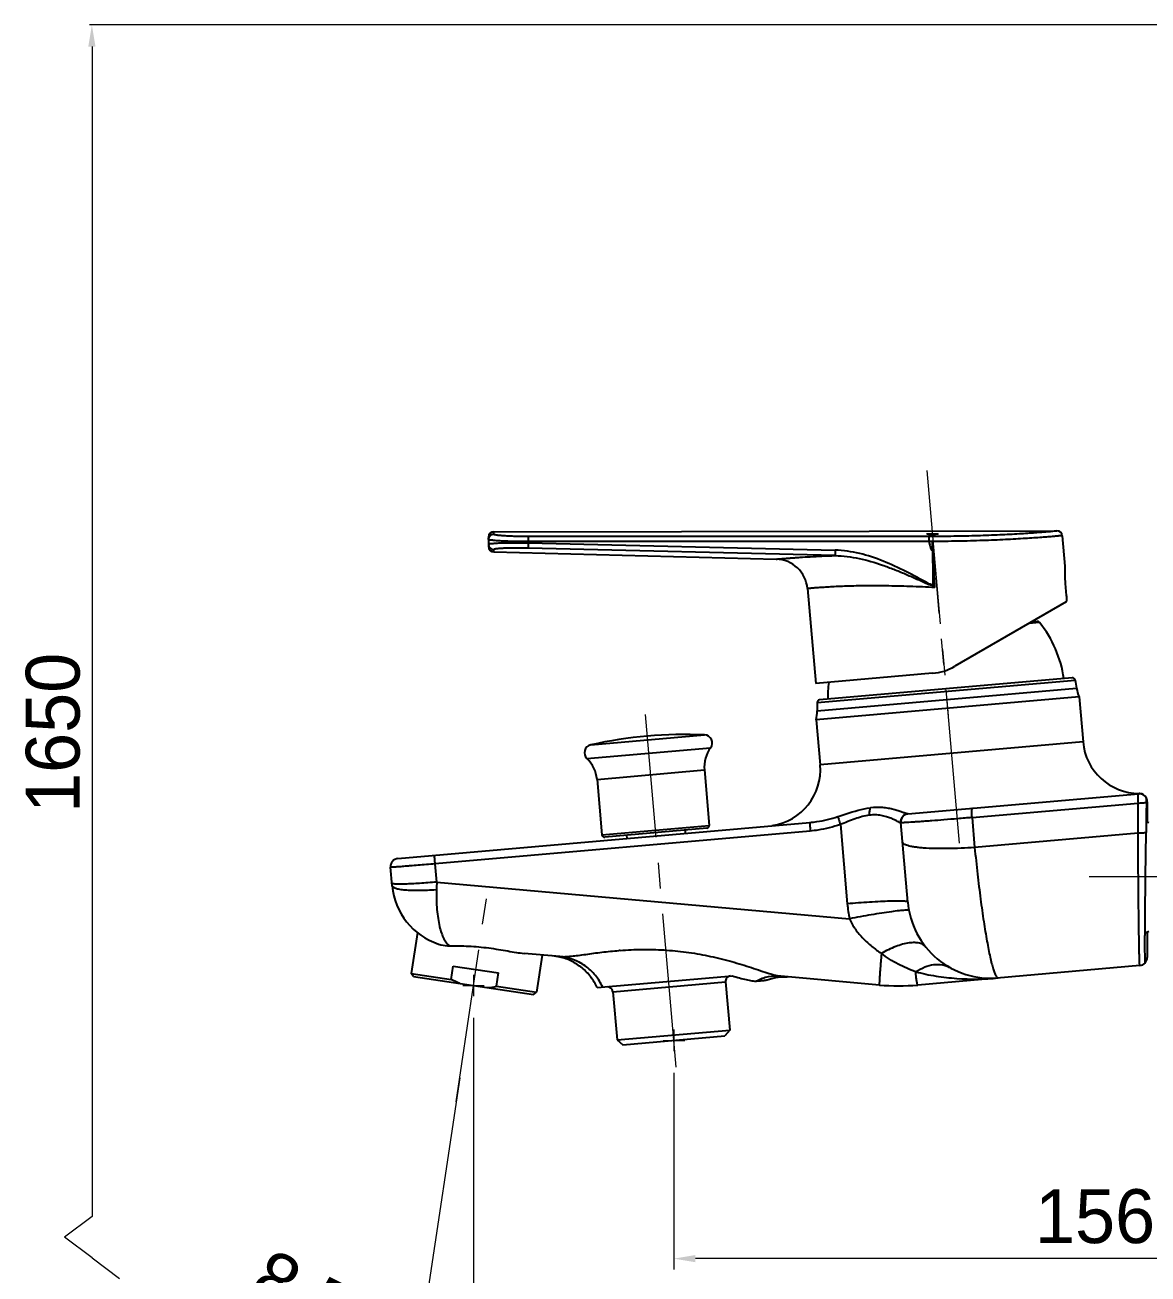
# Model space of a CAD drawing. Extents: x 0 to 1128, y 0 to 827.
# Drawn here: x 540 to 748.5, y 143.1 to 375 of the extents above; entities that cross this region are included whole.
import ezdxf

# ---------------------------------------------------------------- set-up
doc = ezdxf.new("R2010")
doc.units = 0
doc.header["$LTSCALE"] = 3
doc.header["$MEASUREMENT"] = 0
doc.header["$PDMODE"] = 3
doc.header["$PDSIZE"] = -10
doc.linetypes.add('CENTER2', pattern=[28.575000000000003, 19.05, -3.175, 3.175, -3.175])
doc.layers.get('0').update_dxf_attribs({"linetype": 'CONTINUOUS'})
doc.layers.get('DEFPOINTS').update_dxf_attribs({"linetype": 'CONTINUOUS'})
doc.layers.add('Cneter', color=1, linetype='CENTER2', lineweight=13)
doc.layers.add('DEF_LAYER_ASSEM_MEMBER', color=7, linetype='CONTINUOUS')
doc.styles.add('Daelim Dimension', font='')
doc.styles.get('Daelim Dimension').set_extended_font_data('나눔고딕')
doc.dimstyles.new('DEFAULT', dxfattribs={"dimscale": 2, "dimtxt": 2, "dimasz": 2, "dimexe": 0, "dimexo": 2, "dimgap": 1, "dimtad": 1, "dimdec": 1, "dimzin": 9, "dimdsep": 46, "dimtxsty": 'Daelim Dimension', "dimcen": 0.5, "dimclrd": 252, "dimclre": 252, "dimclrt": 3, "dimadec": 1, "dimazin": 0, "dimtfac": 1, "dimtdec": 1, "dimtix": 1, "dimtmove": 0, "dimatfit": 3, "dimfxl": 1, "dimtolj": 1, "dimtzin": 1, "dimlwd": 9, "dimlwe": 9, "dimarcsym": 0})

# ---------------------------------------------------------------- blocks, each defined once
blk = doc.blocks.new('*D3')
at = {"color": 5, "lineweight": 9, "ltscale": 0.5, "transparency": 16777216}
for p, q in [((660.4853866472956, 180.4432261950461), (660.4853866472956, 143.9318943513461)), ((816.8705379979957, 175.757826014846), (816.8705379979957, 143.9318943513461)), ((812.8705379979957, 145.9318943513461), (664.4853866472956, 145.9318943513461))]:
    blk.add_line(p, q, dxfattribs=at)
at = {"color": 5, "ltscale": 0.5, "transparency": 16777216}
for points in [[(664.4853866472956, 146.5985610180127), (664.4853866472956, 145.2652276846794), (660.4853866472956, 145.9318943513461)], [(812.8705379979957, 146.5985610180127), (812.8705379979957, 145.2652276846794), (816.8705379979957, 145.9318943513461)]]:
    blk.add_solid(points, dxfattribs=at)
at = {"layer": 'DEFPOINTS', "color": 0, "ltscale": 0.5, "transparency": 16777216}
for p in [(660.4853866472956, 184.4432261950461), (816.8705379979957, 179.757826014846), (660.4853866472956, 145.9318943513461)]:
    blk.add_point(p, dxfattribs=at)
at = {"color": 7, "ltscale": 0.5, "transparency": 16777216, "insert": (738.6779623226457, 158.8188757533489), "char_height": 10, "attachment_point": 2, "style": 'Daelim Dimension'}
blk.add_mtext('\\A1;156', dxfattribs=at)
blk = doc.blocks.new('*D4')
at = {"color": 5, "lineweight": 9, "ltscale": 0.5, "transparency": 16777216}
for p, q in [((623.2741238463956, 190.6375960179461), (623.2741238463956, 120.9131892029941)), ((816.8705379979957, 175.757826014846), (816.8705379979957, 120.9131892029941)), ((812.8705379979957, 122.9131892029941), (627.2741238463956, 122.9131892029941))]:
    blk.add_line(p, q, dxfattribs=at)
at = {"color": 5, "ltscale": 0.5, "transparency": 16777216}
for points in [[(627.2741238463956, 123.5798558696608), (627.2741238463956, 122.2465225363275), (623.2741238463956, 122.9131892029941)], [(812.8705379979957, 123.5798558696608), (812.8705379979957, 122.2465225363275), (816.8705379979957, 122.9131892029941)]]:
    blk.add_solid(points, dxfattribs=at)
at = {"layer": 'DEFPOINTS', "color": 0, "ltscale": 0.5, "transparency": 16777216}
for p in [(623.2741238463956, 194.6375960179461), (816.8705379979957, 179.757826014846), (623.2741238463956, 122.9131892029941)]:
    blk.add_point(p, dxfattribs=at)
at = {"color": 7, "ltscale": 0.5, "transparency": 16777216, "insert": (720.0723309221956, 135.800170604997), "char_height": 10, "attachment_point": 2, "style": 'Daelim Dimension'}
blk.add_mtext('\\A1;194', dxfattribs=at)
blk = doc.blocks.new('*D5')
at = {"color": 5, "lineweight": 9, "ltscale": 0.5, "transparency": 16777216}
for p, q in [((620.7152001168695, 179.5154625415996), (612.0813401716139, 121.7449567089085)), ((623.2741238463957, 179.325301660246), (623.2741238463955, 120.9131892029943))]:
    blk.add_line(p, q, dxfattribs=at)
blk.add_arc((623.2741238463957, 196.6376210175705), 73.72443181457616, 264.6090268478331, 266.8909731520558, dxfattribs=at)
at = {"color": 5, "ltscale": 0.5, "transparency": 16777216}
for points in [[(616.266988980561, 122.5775142337648), (616.4282222359404, 123.9010631052227), (612.376958993877, 123.7229884356318)], [(619.2936813453905, 123.6881227102308), (619.2575106133681, 122.3552800878921), (623.2741238463955, 122.9131892029943)]]:
    blk.add_solid(points, dxfattribs=at)
at = {"layer": 'DEFPOINTS', "color": 0, "ltscale": 0.5, "transparency": 16777216}
for p in [(623.2741238463957, 193.637596017946), (622.5350767907954, 191.692541701146), (621.3064377613956, 183.4715259950461), (623.2741238463957, 183.325301660246), (619.6298630061002, 123.0033137327866)]:
    blk.add_point(p, dxfattribs=at)
at = {"color": 7, "ltscale": 0.5, "transparency": 16777216, "insert": (596.2644292731593, 142.6999548287935), "char_height": 10, "attachment_point": 2, "rotation": 333.40023496254605, "style": 'Daelim Dimension'}
blk.add_mtext('\\A1;8.5°', dxfattribs=at)

msp = doc.modelspace()

# ---------------------------------------------------------------- linework, layer by layer
at = {"color": 5, "lineweight": 9, "ltscale": 0.5}
for p, q in [((765.2281682577268, 374.9552896025838), (551.9835534689746, 374.9552896025838)), ((552.4406994540841, 370.9552896025838), (552.4406994540841, 153.7330236115144)), ((552.4406979101047, 153.7330224517049), (547.3328926580296, 149.8961312773885)), ((552.4406979101047, 146.0592324736776), (547.3328926580296, 149.8961312773885)), ((552.4406979101047, 146.0592324736776), (557.5485031621799, 142.2223336699666))]:
    msp.add_line(p, q, dxfattribs=at)
at = {"color": 5, "ltscale": 0.5}
msp.add_solid([(551.7506649511206, 370.9552896025838), (553.0839970128882, 370.9552896025838), (552.4173309820044, 374.9552896025838)], dxfattribs=at)
at = {"layer": 'Cneter', "lineweight": 5, "ltscale": 0.5}
for p, q in [((707.4451884662955, 292.2182020334461), (711.4249573080957, 246.7292360188461)), ((713.4970608468956, 223.0449841937461), (708.6717042232955, 278.1990627813461)), ((660.9211653609735, 181.462277704582), (655.1944283129957, 246.9191816880461)), ((620.0443510176957, 175.0267064065461), (626.3106112452955, 216.9552326194461)), ((766.1628457121957, 216.8248261967461), (733.6628456174955, 216.8248261967461)), ((623.2741238463956, 198.6376460179461), (623.2741238463956, 194.6375960179461)), ((621.2740988463955, 196.6376210179461), (625.2741488463954, 196.6376210179461)), ((660.4853866472956, 188.4432761950461), (660.4853866472956, 184.4432261950461)), ((658.4853616472956, 186.4432511950461), (662.4854116472955, 186.4432511950461))]:
    msp.add_line(p, q, dxfattribs=at)
at = {"layer": 'DEF_LAYER_ASSEM_MEMBER', "color": 7, "linetype": 'Continuous'}
for p, q in [((627.0491416142955, 280.8878446505461), (731.5951763537956, 281.0592417947461)), ((626.0507823977956, 279.8862065548461), (626.0536731713956, 278.1229396474461)), ((708.5141268257954, 278.9943734053461), (708.5273056252955, 270.9557841862461)), ((732.5930104914956, 280.1463988814461), (733.0858802853955, 274.512871358346)), ((627.0282935435954, 277.1249011675461), (679.4445365912956, 275.794238292946)), ((685.2694350767955, 270.3191052325461), (686.8111914236957, 252.6967495501461)), ((733.1489074376956, 271.2559710476461), (733.3415200672954, 269.054398617046)), ((733.2865907156958, 267.8667688678461), (712.6454186027955, 255.9044198428461)), ((727.9457080991957, 264.225730155646), (726.8364848004954, 264.1286856916461)), ((708.5027847859957, 254.5945180625461), (686.8111914236957, 252.6967495501461)), ((734.4422976059956, 253.7520898760461), (687.5377963547954, 249.6484777482461)), ((734.9782793537958, 253.3408166158461), (735.2473427055955, 251.814882520846)), ((735.7124906835955, 250.2274337515461), (686.8989504770956, 245.9568023568461)), ((687.0813742261954, 249.150380399246), (687.0813742261954, 247.600906311146)), ((735.7124906835955, 250.2274337515461), (736.4426859965957, 241.8812631323461)), ((686.8989504770956, 245.9568023568461), (687.6291457900955, 237.6106317377461)), ((666.1308597200956, 236.6523311554461), (667.0302237629954, 226.3725531066461)), ((646.2069657582957, 234.9092163005461), (647.1063298010955, 224.6294382516461)), ((703.9331266150956, 228.496936936046), (746.7321120750956, 232.241362974246)), ((747.0202636144955, 232.288101641746), (746.8678312685955, 232.296456428446)), ((748.3149475833953, 231.1724233145461), (748.1769066941955, 231.5190520877461)), ((748.3628456891955, 230.7964647104461), (748.3149475833953, 231.1724233145461)), ((748.3628456891955, 230.7470709270461), (748.3628456891955, 227.0348767031461)), ((609.2407146202955, 220.2124243645461), (685.7049078673955, 226.9021744393461)), ((666.5757042852955, 225.8308778861461), (647.6480050214956, 224.174918773946)), ((662.5411157579957, 225.477897128046), (662.5934092036956, 224.8801803091461)), ((703.9138183740957, 212.1241076172461), (702.6231426687956, 226.876598435046)), ((748.0525073803957, 216.8248261967461), (748.1436896129954, 225.0197351418461)), ((748.1687052401954, 227.1152923100461), (748.6628456891955, 226.9106126344461)), ((651.6825935487956, 224.5278995321461), (651.7348869944955, 223.930182713246)), ((608.1800046760956, 215.1258246364461), (607.8771561872956, 218.587398703346)), ((612.8623966373956, 206.4653891837461), (611.7270921574956, 198.8688895303461)), ((747.9549042988955, 206.4458008338461), (748.6628456891955, 206.7390397591461)), ((748.3628456891955, 206.6147756904461), (748.3628456891955, 201.8282271319461)), ((747.9529894991955, 206.1113538915461), (747.9542207289957, 206.3446110039461)), ((639.3006470517954, 202.005854573346), (632.6896799477955, 202.5937431280461)), ((636.0007645569955, 202.299300769646), (634.9689649464955, 195.3953683688461)), ((619.1333818070956, 197.7620121259461), (619.5029053348954, 200.2345517843461)), ((619.5029053348954, 200.2345517843461), (627.9321988246955, 198.9747854316461)), ((746.9935793033954, 200.3339350848461), (705.7443284397956, 196.7250932553461)), ((612.1476953835955, 198.3004768931461), (611.7270921574956, 198.8688895303461)), ((611.7270921574956, 198.8688895303461), (619.1333818070956, 197.7620121259461)), ((612.1476953835955, 198.3004768931461), (634.4005523091956, 194.974765142746)), ((627.5626752968957, 196.502245773246), (627.9321988246955, 198.9747854316461)), ((646.2221835253955, 196.2374008292461), (671.3417434875956, 198.4350775587461)), ((670.0738735497956, 197.3203334748461), (670.8582752344956, 188.3545811919461)), ((677.8240795403955, 197.6912577550461), (677.8233215707957, 197.6909099103461)), ((679.3041935628954, 198.1320429771461), (680.4226814653954, 198.269307303246)), ((698.6271637359956, 196.730169548946), (680.3238629530957, 198.3578135643461)), ((680.4226814653954, 198.269307303246), (681.5492575521954, 198.248833297446)), ((627.5626752968957, 196.502245773246), (634.9689649464955, 195.3953683688461)), ((634.4005523091956, 194.974765142746), (634.9689649464955, 195.3953683688461)), ((649.1537848897957, 195.4900628771461), (649.9381865745955, 186.5243105942461)), ((649.9381865745955, 186.5243105942461), (670.8582752344956, 188.3545811919461)), ((670.8582752344956, 188.3545811919461), (669.9492362791956, 187.271230751146)), ((649.9381865745955, 186.5243105942461), (651.0215370153957, 185.6152716389461)), ((651.0215370153957, 185.6152716389461), (669.9492362791956, 187.271230751146))]:
    msp.add_line(p, q, dxfattribs=at)
at = {"layer": 'DEF_LAYER_ASSEM_MEMBER', "color": 9, "linetype": 'Continuous'}
for p, q in [((627.0498626357954, 280.4480478619461), (627.0491416144956, 280.8878446505461)), ((707.8328030749955, 279.0624936534461), (633.4212920230956, 279.0366672478461)), ((633.4216406281954, 278.8240307473461), (633.4212920230956, 279.0366672478461)), ((633.4216406281954, 278.8240307473461), (690.4185015682957, 277.4506095857461)), ((633.4371093571955, 280.0340163147461), (707.8560218417955, 280.0597531524461)), ((627.0283082620955, 277.1249007940461), (627.0276288134957, 277.564695291246)), ((690.4106455033956, 276.4537111906461), (633.4137837754955, 277.8270515244461)), ((728.3810927270955, 264.0382571223461), (726.3780670863954, 263.8630150860461)), ((687.0813742261954, 249.150380399246), (734.9782793537958, 253.3408166158461)), ((687.0813742261954, 247.600906311146), (735.2473427055955, 251.814882520846)), ((645.0461178187956, 241.3081572122461), (666.1629073426956, 243.1556369056461)), ((736.4426859965957, 241.8812631323461), (687.6291457900955, 237.6106317377461)), ((644.3448946622956, 238.7527421861461), (667.2972205062957, 240.7608104990461)), ((646.2069657582957, 234.9092163005461), (666.1308597200956, 236.6523311554461)), ((715.8364246863954, 227.8219333345461), (746.6637800590955, 230.5189774561461)), ((746.6637800590955, 224.9110729702461), (746.6637800590955, 230.5189774561461)), ((715.8364246863954, 227.8219333345461), (716.3233327170957, 222.2566277815461)), ((685.8073003317955, 225.3203694557461), (616.1497576986955, 219.2261243946461)), ((647.1063298010955, 224.6294382516461), (667.0302237629954, 226.3725531066461)), ((685.7998603175955, 225.4047519460461), (685.8073003664955, 225.3203694793461)), ((691.3853607295956, 226.5317998755461), (692.6748564378955, 211.792790984746)), ((746.6637800590955, 224.9110729702461), (716.3233327170957, 222.2566277815461)), ((616.1497576986955, 219.2261243946461), (616.1423191426956, 219.3105066920461)), ((616.4462446275955, 215.8372632904461), (616.1497576986955, 219.2261243946461)), ((616.4462446275955, 215.8372632904461), (693.0623801205955, 209.0240768237461)), ((616.3749424850954, 214.3925339370461), (616.2953142002954, 214.3862750127461)), ((616.4017668998955, 214.3946715151461), (616.3749424850954, 214.3925339370461)), ((698.8731924144955, 200.942439402046), (698.8644106837957, 200.8277952221461)), ((649.1537848897957, 195.4900628771461), (670.0738735497956, 197.3203334748461))]:
    msp.add_line(p, q, dxfattribs=at)
at = {"layer": 'DEF_LAYER_ASSEM_MEMBER', "color": 7, "linetype": 'Continuous'}
for points in [[(748.1769066941955, 231.5190520877461), (747.9615303660954, 231.8176310185461), (747.6844049300956, 232.050945181346), (747.3654006771955, 232.209813777246), (747.0202636144955, 232.288101641746)], [(677.8233831839956, 197.690734165346), (678.2206497447957, 197.8399567758461), (679.3041935628954, 198.1320429771461)], [(679.3598543681957, 198.138873844946), (679.4704586686954, 198.1627159032461), (680.1369413132956, 198.2496423882461), (680.3282693451957, 198.2580970163461)]]:
    msp.add_lwpolyline(points, dxfattribs=at)
for centre, radius, start, end in [((627.0507853975956, 279.8878416649461), 1.0000043366, 90.09418147929446, 180.0936943286002), ((731.5968157802955, 280.0592431373461), 1.0000000013, 5.00000093989932, 90.09393225820257), ((627.0536757745955, 278.1245829416461), 1.0000039534, 180.0941437743994, 268.5463984160043), ((679.2922668882956, 269.7961707760461), 6, 4.997590042000071, 88.54563465649966), ((757.1847114936955, 273.3501691065461), 24.1268634955, 177.2377783656001, 184.9795072642995), ((727.9892859705957, 263.7276328065461), 0.5, 38.40737361320353, 94.99999999999979), ((711.1086481188955, 250.3446665951461), 22.042045374, 8.539483183698447, 38.40737361320353), ((707.6312273584955, 264.5564650429461), 10, 275.000000007493, 300.0939330240952), ((711.1086481188955, 250.3446665951461), 22.042045374, 173.3022951962, 181.4605168163004), ((734.4858754772955, 253.2539925270461), 0.5, 9.999999999999401, 94.99999999999979), ((742.6334008531957, 253.1172438533461), 7.5, 189.9999999999994, 202.6628634504006), ((687.5813742261954, 249.150380399246), 0.5, 94.99999999999979, 180), ((679.5813742261954, 247.600906311146), 7.5, 347.3371365496001, 0), ((645.3736689353956, 239.8443572716461), 1.5, 102.6131612715991, 226.697546603202), ((662.5155107037955, 163.2388270483461), 80, 87.38683872839792, 102.6131612715991), ((666.0945186556957, 241.6571967208461), 1.5, 323.3024533968003, 87.38683872839792), ((746.9027303265956, 242.7963984312461), 10.5, 185, 269.8103385687971), ((672.1080279086956, 237.1752656119461), 6, 143.3024533968002, 185), ((640.2297975696955, 234.386281844046), 6, 5.00000000000002, 46.69754660320196), ((677.1691014600957, 236.695496438846), 10.5, 278.5802940611995, 5.00000000000002), ((746.8628456891955, 230.7470709270461), 1.5, 25.76144798950161, 94.99999999999979), ((2387.574385234996, 206.5848118046461), 1639.5343285183, 179.1590495223009, 179.3557644397991), ((746.8628456891955, 230.7470709270461), 1.5, 0, 25.74986913079962), ((704.1174347158955, 227.007332049146), 1.5, 94.99997695499859, 185), ((666.5321264138955, 226.328975235246), 0.5, 274.9999999999998, 5.00000000000002), ((647.6044271501956, 224.6730161230461), 0.5, 185, 274.9999999999998), ((609.3714482343954, 218.7181323174461), 1.5, 94.99999999999979, 185), ((620.6324380515956, 216.2152754287461), 12.5, 185.0000184413985, 251.9192402191983), ((719.3548323533956, 213.475065534546), 15.5, 184.9999139653005, 274.9999999999998), ((637.0808404536957, 192.1149319138461), 10.0485864419, 77.3184412325049, 84.89090185259484), ((746.8628456891955, 201.8282271319461), 1.5, 274.9999999999998, 0), ((671.0700682478956, 197.4074892175461), 1, 94.99999999999979, 185), ((648.1575901917955, 195.402907134346), 1, 5.00000000000002, 94.99999999999979), ((702.2145208433955, 237.0709785267461), 40.5, 264.9182679515972, 274.9999999999998)]:
    msp.add_arc(centre, radius, start, end, dxfattribs=at)
at = {"layer": 'DEF_LAYER_ASSEM_MEMBER', "color": 9, "linetype": 'Continuous'}
for centre, radius, start, end in [((764.1014089824954, 242.765194896246), 63.3117323652, 153.176850139896, 153.2905772937982), ((756.7176728426956, 231.6087500368461), 10.112782236, 184.9971409870007, 186.1863146565998), ((725.9160096095956, 228.9142215051461), 10.13859583, 184.9986560200001, 186.1848018599012), ((719.5900563611955, 214.1485078100461), 27.0181066849, 185.001989913601, 190.9333300580987), ((655.7935197167955, 133.5168335709461), 69.8337427739, 94.33730089040047, 94.52751263270447), ((1181.211967118496, 163.8438810221461), 483.7633684114, 175.4055457110991, 175.6018171038997)]:
    msp.add_arc(centre, radius, start, end, dxfattribs=at)
at = {"layer": 'DEF_LAYER_ASSEM_MEMBER', "color": 7, "linetype": 'Continuous'}
msp.add_ellipse((-692.6964060626045, 16295.90985877085), major_axis=(-1401.0143468056, 16018.4555232037), ratio=0.0014923481, start_param=-3.1558938785, end_param=-3.1278558404, dxfattribs=at)
at = {"layer": 'DEF_LAYER_ASSEM_MEMBER', "color": 9, "linetype": 'Continuous'}
for points, start_tangent, end_tangent in [([(707.8560244755955, 280.059757004546), (712.4566399956956, 280.090476332346), (716.9011044044956, 280.1880519946461), (721.0105584000954, 280.3423322494461), (724.6187575286955, 280.5312663880461), (726.1843338517957, 280.6304298065461), (727.5710904632957, 280.7275741010461), (728.7682397022955, 280.8185857732461), (729.7659433286955, 280.899523101046), (730.5559149150955, 280.9667992135461), (731.1293610441954, 281.0172902535461), (731.3313434968956, 281.0354695291461), (731.4756494287955, 281.0486001474461), (731.5632134978956, 281.0565599937461), (731.5951763537956, 281.0592417947461)], (0.999999837146821, -0.0005707068703857928), (0.9999988055882875, 0.001545581443510392)), ([(626.0515008950957, 279.4479493163461), (626.1211098875957, 279.815591887846), (626.3432361848955, 280.1544466517461), (626.6818832917955, 280.377340886346), (627.0498626357954, 280.4480478615461)], (-0.001638392440233676, 0.9999986578342052), (0.9999986561183297, 0.001639439396413824)), ([(633.4212920391957, 279.0366367408461), (631.9768252710957, 279.0452311566461), (630.5916666853956, 279.0712600337461), (629.3165965422955, 279.1126720496461), (628.2021425830955, 279.1670054214461), (627.2939446609956, 279.2314587573461), (626.9257247661955, 279.266323546846), (626.6183435914955, 279.3022826906461), (626.3744985297955, 279.3388507205461), (626.1969185190957, 279.3755934767461), (626.0883403834956, 279.4120896263461), (626.0515009471957, 279.447917836546)], (-0.9999998595201196, -0.000530056356523478), (-0.001635240477767805, 0.9999986629933962)), ([(626.0529546260956, 278.5612278554461), (626.0896698861956, 278.596301128146), (626.1981166464956, 278.630604933346), (626.3755721390954, 278.6637715316461), (626.6193135955956, 278.6954331839461), (626.9266244841957, 278.7252090786461), (627.2948132174955, 278.7526661150461), (628.2030828132955, 278.7988389196461), (629.3177620098955, 278.8307210251461), (630.5929801802955, 278.846437110546), (631.9779392082957, 278.8445552469461), (633.4216412704956, 278.8240618212461)], (-0.001643659896231339, 0.9999986491901605), (0.9997863658589277, -0.0206693648329736)), ([(626.0529546780955, 278.5611960369461), (626.1215945406956, 278.1992899194461), (626.3375151447955, 277.8652316046461), (626.6668777677957, 277.6417865480461), (627.0276140946954, 277.564695663146)], (0.001650824303125549, -0.9999986373886318), (0.9996800250586194, -0.02529520703212844)), ([(627.0496025810954, 280.448047400646), (627.0815402913955, 280.4120997317461), (627.1756542513955, 280.3754674245461), (627.3295722771956, 280.3385732207461), (627.5409221843955, 280.3018398619461), (627.8073386385955, 280.265703227746), (628.1264837026957, 280.230651747746), (628.9136353097957, 280.1658105201461), (629.8795466249954, 280.1110892434461), (630.9846605465956, 280.069303081346), (632.1851837825956, 280.042922611546), (633.4371049998955, 280.033997967046)], (0.001659615631611388, -0.9999986228370293), (0.9999999360655752, 0.0003575875356173958)), ([(633.4216514518954, 278.8244798145461), (633.4142666805957, 278.4715280331461), (633.4099109129955, 278.1437967916461), (633.4093511754955, 278.0144863588461), (633.4098937258956, 277.917193005146), (633.4114411036954, 277.8553186345461), (633.4137837754955, 277.8270515245461)], (-0.02409950182445693, -0.9997095648296125), (0.2082021605119332, -0.9780858144141358)), ([(633.4371093571955, 280.0340163146461), (633.4340949873955, 280.005797817946), (633.4310784306955, 279.9439538517461), (633.4282267904956, 279.8466621401461), (633.4257143670956, 279.7173630915461), (633.4222879031955, 279.3895646875461), (633.4212920857955, 279.0364935650461)], (-0.2311332071473119, -0.9729221143307402), (0.0003628772726352172, -0.9999999341600402)), ([(707.8560218417955, 280.0597531524461), (707.8514713883957, 280.0285089800461), (707.8471583658956, 279.9636079489461), (707.8432078683956, 279.8671806421461), (707.8397553406954, 279.7428274822461), (707.8348344894956, 279.4279441027461), (707.8330765112956, 279.0624937483461)], (-0.3174351637567398, -0.9482799780712087), (-0.0002753127460332562, -0.9999999621014453)), ([(732.5930907444955, 280.1454766678461), (732.5911820379957, 280.1452930440461), (732.5854634568956, 280.1447446742461), (732.5759462793955, 280.1438356444461), (732.5626417838954, 280.142570040546), (732.5247159519955, 280.1389854543461), (732.4717761876956, 280.1340236032461), (732.4039127175957, 280.1277171747461), (732.3212157680956, 280.1200988566461), (732.2237755656957, 280.1112013363461), (732.1116823368956, 280.1010573015461), (731.8439395902957, 280.0771610678461), (731.5189316316956, 280.048674994546), (731.1374719018955, 280.0158619560461), (730.6995727231957, 279.9789727853461), (730.2051977444954, 279.9382951520461), (729.6551227760957, 279.894303211346), (728.3951990650954, 279.798642223546), (726.9430114992955, 279.6968063271461), (725.3106920712954, 279.5925784209461), (723.4984637350955, 279.4889581029461), (721.5371756123956, 279.3901022295461), (719.4592370075956, 279.300101879646), (717.2631084221954, 279.2211570614461), (712.6303612176956, 279.107188691746), (707.8333434233956, 279.0588267309461)], (-0.08719585368061322, 0.9961911880261284), (-0.999995678556224, -0.002939875656800701)), ([(633.4137787714955, 277.8270750616461), (632.1625133230956, 277.8478708779461), (630.9621685267954, 277.8500078588461), (629.8569399888955, 277.8344762203461), (628.8908521391955, 277.802694539646), (628.1036596723956, 277.7565318924461), (627.7845530567955, 277.729049589446), (627.5182095175957, 277.6992309861461), (627.3069619350955, 277.6675109603461), (627.1531647152955, 277.6342708431461), (627.0591776462956, 277.599878579046), (627.0273605158956, 277.5647021125461)], (-0.99970960885916, 0.02409767529587158), (0.001535712676312644, -0.9999988207925926)), ([(679.4445513162956, 275.7942379191461), (679.4474121403956, 275.7945048575461), (679.4559877739954, 275.7953003582461), (679.4702679056956, 275.7966159891461), (679.4902422238955, 275.7984433184461), (679.5472321734957, 275.803599343346), (679.6268751304957, 275.810700976746), (679.7290886024954, 275.8196807620461), (679.8537900970956, 275.830471242946), (680.0008971218955, 275.843004963046), (680.1703271844955, 275.8572144659461), (680.5758264536954, 275.8903909946461), (681.0696279655955, 275.9294611779461), (681.6510717808957, 275.9738853646461), (682.3190383963955, 276.0230148468461), (683.0700563951956, 276.0756430153461), (683.8998396206954, 276.130471860146), (685.7815090832956, 276.2427109072461), (687.9633340895954, 276.353571482246), (690.4101882386955, 276.4535939994461)], (-0.1160378550497934, -0.9932447916779849), (0.9993763926993238, 0.03531041935869693)), ([(690.4185123812955, 277.4510583390461), (690.4111381767956, 277.0983426233461), (690.4067873238956, 276.7707844408461), (690.4062267198957, 276.6414737907461), (690.4067660649954, 276.5441323025461), (690.4083089638954, 276.4821838458461), (690.4106455033956, 276.453711190746)], (-0.02407953198389277, -0.999710046033067), (0.2028937866789972, -0.9792007512900803)), ([(690.4106455033956, 276.453711190746), (694.8755944679957, 275.9113531999461), (699.2091162167955, 274.6826691090461), (701.3258279320954, 273.9043781174461), (703.4158748666956, 273.0532608146461), (704.4520494754955, 272.6051529032461), (704.9693870955956, 272.3790704787461), (705.4869498221957, 272.1533559791461), (706.0022638289955, 271.9224160266461), (706.5147717773956, 271.6849536175461), (707.5451978490956, 271.2216605469461)], (0.9998269378286779, -0.01860361234086317), (0.9195793969491473, -0.3929042284153264)), ([(707.6017861322956, 271.3338587388461), (699.3504950358957, 275.4105302367461), (694.9734492555955, 276.8301551357461), (692.7123509268955, 277.2611056084461), (690.4185015682957, 277.4506095857461)], (-0.8752562105535725, 0.483659555769759), (-0.9998123185378659, 0.01937337605934977)), ([(708.5273056252955, 270.9557841862461), (707.6017861322956, 271.3338587388461)], (-0.9578207736377847, 0.2873662568707671), (-0.892255721933923, 0.4515304271875528)), ([(708.9305208771956, 270.513905487046), (704.2869996203955, 270.712753660846), (699.8422390294955, 270.8197973063461), (697.7327982458957, 270.837606238746), (695.7397218828957, 270.8307908143461), (693.8838684830956, 270.7994213647461), (692.1623635336956, 270.7472084998461), (690.6041497613957, 270.681650547246), (689.2327866052955, 270.609975470246), (688.0451282638957, 270.5365453473461), (687.5241978534956, 270.5007248963461), (687.0549784151955, 270.466619716846), (686.6393890082956, 270.435051377746), (686.2780625383956, 270.4064746566461), (685.9713531423955, 270.3812648305461), (685.7196149573957, 270.3597971765461), (685.6144707367954, 270.3505839381461), (685.5232021202957, 270.3424469716461), (685.4458533750955, 270.3354331866461), (685.3824687681955, 270.3295894928461), (685.3330925668955, 270.3249627999461), (685.2977690381955, 270.321600017446), (685.2853908594956, 270.3204072518461), (685.2765424491955, 270.319548054946), (685.2712293405956, 270.319028290546), (685.2694570670957, 270.3188538222461)], (-0.9986661918187457, 0.05163174719340734), (-0.08515315217735087, 0.9963678741681011)), ([(707.5451978527955, 271.221660554046), (708.6217482174956, 270.867815000646)], (0.92251254318988, -0.385967106962938), (0.9864492341937886, -0.1640667801795602)), ([(746.7321119667955, 232.241362964746), (746.6918131149956, 232.2088945720461), (746.6580537851956, 232.1202484409461), (746.6151811811955, 231.7901144387461), (746.6100081459955, 231.3012080724461), (746.6433288281956, 230.7278656903461)], (-0.9961945515545373, -0.08715741765939736), (0.08715574273528641, -0.9961946980928279)), ([(746.7323244593955, 232.2413815398461), (746.8325323570956, 232.2717428193461), (746.8680355824955, 232.2964557347461)], (0.9962071550553346, 0.08701324161618491), (0.6671929994631486, 0.7448848914210617)), ([(690.9328846050954, 227.9925508470461), (692.4937495034957, 228.5017854336461), (696.9621725034955, 229.6120165308461)], (0.952511610737406, 0.3045022683173845), (0.9931991002423463, 0.116428292428404)), ([(696.9621713834955, 229.6120130751461), (696.7674226964956, 229.018946904246), (696.7708257768955, 228.2624854521461)], (-0.5263796566595866, -0.8502496439604875), (0.1369479130642141, -0.9905782498658834)), ([(703.7997898123955, 228.5081033844461), (703.4027986027955, 228.6210165520461), (702.8312924117955, 228.8194810848461), (702.1111943488955, 229.0614969851461), (701.2652884353955, 229.3063557543461), (700.3119029588955, 229.5156326987461), (699.2665610453956, 229.6539927386461), (696.9621725034955, 229.6120165308461)], (-0.9829219502932209, 0.1840229323529295), (-0.9932296042032048, -0.116167780965056)), ([(746.6637800590955, 230.518977379746), (747.5770437624957, 230.5447065353461), (747.9502304401955, 230.5885500968461), (748.2166516750955, 230.6479746700461)], (0.9997890788838609, -0.02053771517381949), (0.9519925914369965, 0.3061210640401469)), ([(685.7049078197957, 226.9021744352461), (687.0339835632955, 227.0621010146461), (690.9328846050954, 227.9925508470461)], (0.9961944085399261, 0.08715905227678272), (0.9525275383966813, 0.3044524406142262)), ([(690.9328774487955, 227.992572614346), (690.9835009617956, 227.7901303934461), (691.0843856431956, 227.4509186577461), (691.2237425949955, 227.0145418104461), (691.3853606190956, 226.5317997468461)], (0.1812952576724312, -0.9834287109625623), (0.3234682628661235, -0.9462390199724235)), ([(696.7708282772957, 228.2624857875461), (694.1291894496954, 227.5761246166461), (691.3853607368957, 226.531799793046)], (-0.9915072769430788, -0.1300512197902076), (-0.9366996032265248, -0.350134050493909)), ([(702.5764207529957, 226.864781907146), (702.4911629638956, 226.879376371746), (702.3618867161955, 226.9253140558461), (701.9754265954956, 227.1138514604461), (701.4317044369956, 227.3850989977461), (700.7448288406955, 227.6875488932461), (699.9249514722957, 227.9757091413461), (698.9803346425957, 228.203094046946), (697.9219229858955, 228.3156239391461), (696.7708282772957, 228.2624857875461)], (-0.9999998927158259, -0.0004632152159728381), (-0.9937266284409034, -0.1118364338106096)), ([(703.9331266149956, 228.4969368409461), (703.3718982365955, 228.3324827220461), (702.9167758945956, 227.964357125046), (702.6373058651956, 227.4488425430461), (702.5764199972956, 226.8647818397461)], (-0.9961947574862884, -0.08715506386226375), (0.0922469718623788, -0.9957361579164542)), ([(715.8364280956954, 227.8219337181461), (713.1540462491956, 227.5961242623461), (710.6304198075956, 227.3906229517461), (708.3461322331956, 227.211973107646), (707.3166049403955, 227.1345061097461), (706.3730639827955, 227.0657601689461), (705.5227845160954, 227.0062683237461), (704.7722671228954, 226.9564706158461), (704.1271992134956, 226.9167451253461), (703.5924331943955, 226.8873796974461), (703.3676939708956, 226.8766542804461), (703.1719629229957, 226.8685914675461), (703.0055992907957, 226.8632066587461), (702.8689126331957, 226.8605097347461), (702.7621535465956, 226.860503094246), (702.6855205869957, 226.8631863552461), (702.6391625640955, 226.8685559479461), (702.6231427308954, 226.876597726046)], (-0.9963678268507229, -0.08515370583109068), (-0.08954399410354653, 0.9959828678847765)), ([(703.9331266229957, 228.4969369367461), (703.9053845398956, 228.4959805169461), (703.7997898123955, 228.5081033844461)], (-0.9961945345995575, -0.08715761145173152), (-0.982921950245416, 0.1840229326082703)), ([(715.8159734730956, 228.0308215702461), (715.7826534476955, 228.6041187489461), (715.7878209392956, 229.0929833438461), (715.8306884775956, 229.423167718146), (715.8644541766956, 229.511836881746), (715.9047566075957, 229.5443188443461)], (-0.08715575823037999, 0.9961946967371829), (0.99619440544387, 0.08715908766350522)), ([(685.7049078629956, 226.9021744389461), (685.7020349554956, 226.8946545124461), (685.7004420586956, 226.8728384084461), (685.7001500290954, 226.8369231288461), (685.7011659778956, 226.7872330274461), (685.7034757935954, 226.724289094746), (685.7070610330956, 226.6486519667461), (685.7178911393954, 226.4623832998461), (685.7332454936956, 226.2355501092461), (685.7525782708955, 225.9769764081461), (685.7749725866958, 225.6962724825461), (685.7998603175955, 225.4047519460461)], (-0.9961907455475303, -0.08720090874214471), (0.08915554277021771, -0.9960177153009618)), ([(691.3853607295956, 226.5317998755461), (689.3286252356955, 225.9236475633461), (687.2270695614956, 225.493836101646), (685.8073003317955, 225.3203694557461)], (-0.9479608017503922, -0.3183870574391391), (-0.9965562877723265, -0.08291902858475907)), ([(702.6231426743956, 226.8765983712461), (702.6203463161957, 226.8744190585461), (702.6116245650957, 226.8717223114461), (702.5764207529957, 226.864781907146)], (0.08559958606457284, -0.9963296195865974), (-0.9859477408480475, -0.1670540401086771)), ([(748.1432095942956, 225.0194450960461), (747.8544741010957, 224.9664984319461), (747.4755682602955, 224.9292116521461), (746.6637800590955, 224.9110730363461)], (-0.9699935043140598, -0.243130832245789), (-0.9997890788764376, 0.02053771553519198)), ([(716.3233291793955, 222.2566288647461), (713.7910944893957, 222.1193521722461), (711.2748939687955, 222.0509951065461), (708.9062568569956, 222.0639410107461), (706.8196491336954, 222.1638489306461), (705.9194438303954, 222.2458739897461), (705.1297218870956, 222.3478144162461), (704.4589727080958, 222.4680692320461), (703.9113189744954, 222.6044978854461), (703.4887466410956, 222.7547633427461), (703.1890613970955, 222.916282228046), (703.0082645480956, 223.0864311842461), (702.9393201489955, 223.2626733008461)], (-0.9977910745977111, -0.06643019985778281), (-0.08717925221505357, 0.9961926410003359)), ([(746.9935947095956, 200.3339364328461), (746.9886554592955, 200.3407169138461), (746.9836530920958, 200.3618790783461), (746.9785902764958, 200.397365994846), (746.9734696808956, 200.4471207319461), (746.9682939734956, 200.511086358146), (746.9630658227956, 200.589205941946), (746.9524628645955, 200.7876792563461), (746.9416821530955, 201.0420852234461), (746.9307450350956, 201.3519683913461), (746.9196728573955, 201.7168733081461), (746.9084869667955, 202.1363445219461), (746.8972089809955, 202.6097842385461), (746.8858616011954, 203.1360252931461), (746.8630505477955, 204.3416733877461), (746.8402375835955, 205.742812748546), (746.8176064853957, 207.3289673182461), (746.7953390851955, 209.0887328656461), (746.7736094365956, 211.0069924638461), (746.7525896483954, 213.0677010122461), (746.7324518294955, 215.2548134102461), (746.6954648739958, 219.9396535062461), (746.6637971347956, 224.9110727155461)], (-0.9961938459751197, -0.08716548193694271), (-0.00565663209372991, 0.9999840011286962)), ([(616.1423191426956, 219.3105066920461), (616.1188766342956, 219.5855315505461), (616.0963373947956, 219.865520699946), (616.0762082731954, 220.134328567546), (616.0600427257956, 220.3730366288461), (616.0489679756955, 220.565721172446), (616.0454521086955, 220.6420479309461), (616.0433199966957, 220.7037854704461), (616.0425599102956, 220.7504674363461), (616.0430631564956, 220.7827968133461), (616.0447061283954, 220.8016564334461), (616.0473652195957, 220.807929128646)], (-0.08712786870217312, 0.9961971363617831), (0.9961940050209128, 0.08716366422078428)), ([(716.3231017570955, 222.2566112975461), (716.8473599755956, 217.3279792227461), (717.4151981471956, 212.6898897449461), (718.0088587229956, 208.4904924644461), (718.6093183051954, 204.8610734576461), (718.9060712707957, 203.2988812788461), (719.1973750573956, 201.921231233146), (719.4809156984956, 200.7384033571461), (719.7543792277955, 199.7606776872461), (720.0155191865957, 198.9972034416461), (720.1408459725955, 198.6973269108461), (720.2623591417956, 198.4526066506461), (720.3798200781954, 198.2634795679461), (720.4929901657955, 198.1303825695461), (720.7055033306957, 198.034026453246)], (0.0983940362952241, -0.9951475335956645), (0.9961952602098467, 0.08714931746970729)), ([(616.1497466247957, 219.2262493655461), (614.5258109892956, 219.0861907531461), (612.9723312486955, 218.9553803569461), (611.5429113414956, 218.8382673833461), (610.8913103310955, 218.7862250875461), (610.2912708526957, 218.739309964346), (609.7495554056956, 218.6980700165461), (609.2703516168955, 218.6628027008461), (608.8570586184957, 218.6337316594461), (608.5124964416956, 218.6110358219461), (608.2393729118954, 218.5948854543461), (608.1304855118957, 218.5893210162461), (608.0405261343955, 218.5854608819461), (607.9698536138955, 218.5833279064461), (607.9188267846954, 218.5829449446461), (607.8878044812956, 218.5843348516461), (607.8771455380958, 218.5875204823461)], (-0.9962154457921478, -0.08691826945557472), (-0.08708947580369264, 0.9962004934772107)), ([(616.4462446275955, 215.8372632904461), (614.8223609471955, 215.7063859590461), (613.2651391146957, 215.5988815020461), (611.8324372077956, 215.518739223246), (610.5776213574956, 215.4689467066461), (609.5474631419955, 215.4513621853461), (609.1290133584956, 215.4549029014461), (608.7804048728955, 215.466646385046), (608.5049097584957, 215.4864819008461), (608.3050577454957, 215.5142296625461), (608.1827942282954, 215.5496468098461), (608.1391894589957, 215.5923447027461)], (-0.9963115254727828, -0.08580993071956271), (-0.08715574274876732, 0.9961946980916485)), ([(616.4462446219956, 215.8372631060461), (616.4349444388955, 215.4749328430461), (616.4018553584957, 214.394677785046)], (-0.03138718261062904, -0.9995073010077351), (-0.03029623038127855, -0.9995409638552512)), ([(616.2953142002954, 214.3862750127461), (614.7094204574956, 214.2888594394461), (613.1929875183956, 214.2478191833461), (611.7999084712957, 214.264598671446), (610.5800046166956, 214.3386032846461), (609.5768396178956, 214.4671903653461), (609.1680950066956, 214.5505975623461), (608.8262424818955, 214.645764594146), (608.5544445614956, 214.7518553662461), (608.3550196007956, 214.8679508887461), (608.2298658917954, 214.9930370319461), (608.1800100879956, 215.1258099385461)], (-0.9969880485938688, -0.07755534127956483), (-0.08730869028964579, 0.9961813050845247)), ([(616.4018553584957, 214.394677785046), (616.4903694958956, 210.717888337346), (616.6831100619955, 209.0695497892461), (616.9667771063956, 207.5997874339461), (617.3329259112955, 206.339092532046), (617.7717036488954, 205.3113749558461), (618.2724896994956, 204.5345138776461), (618.8239045180954, 204.0210597417461)], (-0.02984920778742329, -0.9995544131233993), (0.8355336823217545, -0.5494392284009665)), ([(703.9138145381954, 212.1241514618461), (703.8629864380956, 212.177620918546), (703.8020108613956, 212.2018209919461), (703.7163065911956, 212.2241072739461), (703.4676489430955, 212.2622664002461), (703.1108874394955, 212.2907541695461), (702.6420020311956, 212.308382758546), (702.0653967181955, 212.3145895646461), (700.6150664547955, 212.291112640946), (698.8259887633955, 212.2190814251461), (696.8203037744958, 212.1052875781461), (694.7305557136957, 211.9591785022461), (692.6748569248956, 211.7927909198461)], (-0.08715576305234332, 0.9961946963153155), (-0.9963115249141515, -0.08580993720565246)), ([(704.1362819165955, 210.5347045697461), (704.0810416086957, 210.5797449079461), (703.9318147592954, 210.6079653867461), (703.6827295885956, 210.6174597614461), (703.3279143170954, 210.6063217874461), (702.8635439548956, 210.5730142214461), (702.2939806977955, 210.5174758296461), (700.8649114928954, 210.3409376484461), (699.1055337828956, 210.082529170946), (697.1348951701956, 209.7615114328461), (695.0821151576957, 209.4007484232461), (693.0623801220955, 209.0240768029461)], (-0.1897005638797709, 0.981841991393573), (-0.982142694498143, -0.1881375232215187)), ([(693.0623800189957, 209.0240770176461), (694.1817811352954, 207.0708944582461), (695.6118155553955, 205.3660534865461), (697.2420638592954, 203.8865051664461), (699.0031049542955, 202.5945096658461)], (0.4085866500274166, -0.9127195349171473), (0.8327333923368759, -0.5536741797186489)), ([(707.2852048712956, 203.7501443295461), (706.7810347325955, 204.1894908665461), (706.0812274481956, 204.4809307529461), (705.1908039005956, 204.6003632690461), (704.1335012895955, 204.5366882338461), (702.9409107184957, 204.2864363857461), (701.6573223227955, 203.8636607097461), (699.0031047843955, 202.5945114708461)], (-0.6274141944228375, 0.7786857059409412), (-0.8697946802404256, -0.4934138366781539)), ([(639.3006470517954, 202.005854573346), (640.2716766122954, 201.9935795411461), (641.4232930947957, 202.0829844186461), (642.7124286801956, 202.2365538641461), (644.1047766000955, 202.4240233419461), (647.1027116884956, 202.8145076194461), (650.2809982245955, 203.1326632120461)], (0.9960837062803307, -0.08841521409146662), (0.9968799321883466, 0.0789328879501931)), ([(647.2548280283955, 196.3277446544461), (645.8944683800956, 198.5175152558461), (643.9876528091955, 200.2929415150461), (641.7106160584955, 201.476649120946), (639.3006492666956, 202.0058502345461)], (-0.413405538739635, 0.910547011712955), (-0.9960588955971929, 0.08869428674779781)), ([(650.5121402829956, 203.1505801389461), (654.5508826059955, 203.3312029572461), (658.6516002455957, 203.2371640692461), (662.7526261377956, 202.8437478082461), (666.7989567946955, 202.1538494728461), (670.7310170028956, 201.2096686610461), (672.6280940129956, 200.665342878946), (674.4575224594956, 200.094479197946), (676.1937978176956, 199.5244066257461), (677.7980391113955, 198.9974098684461), (679.2084675139955, 198.5775983704461), (679.8109426662955, 198.4357859913461), (680.3238629748956, 198.357813562446)], (0.9971364815455234, 0.07562299366604427), (0.9960684795616557, -0.08858659054129826)), ([(705.3473535518957, 199.1981289445461), (702.1192665983955, 200.6012051142461), (699.0025761116955, 202.5940012094461)], (-0.9447238399070109, 0.327867147349887), (-0.7955745474679152, 0.6058557084167996)), ([(698.8644106837957, 200.8277952221461), (698.7927992316955, 199.8730400847461), (698.7324941944956, 199.030425254646), (698.6842777273956, 198.3119883939461), (698.6487602718954, 197.7279521183461), (698.6357528988957, 197.4872935722461), (698.6258483349956, 197.2807319059461), (698.6189977524956, 197.108157133646), (698.6151439118954, 196.9693547437461), (698.6141717120955, 196.8633912479461), (698.6159417135956, 196.7890307286461), (698.6203143922954, 196.7450362186461), (698.6271502237956, 196.7301707505461)], (-0.07622451534236752, -0.9970906795576926), (0.9960693455123689, -0.08857685324372931)), ([(705.3477098433956, 199.1984580662461), (707.0564233668957, 200.073873098946), (708.7554364357956, 200.5202160090461), (710.3294659263955, 200.4927556669461), (711.6795973391955, 200.008782919146)], (0.8448246516588076, 0.5350432767071972), (0.8687922528558858, -0.4951767577114204)), ([(680.3238629855956, 198.3578135379461), (678.0113782978957, 198.2352042608461), (675.8439143676957, 197.4675412530461)], (-0.9960702899922911, 0.08856623168382796), (-0.8846578883060663, -0.4662407325168529)), ([(705.7443164506955, 196.725092206446), (705.7325189199956, 196.7327235114461), (705.7190404878955, 196.7579323552461), (705.6869314415954, 196.8634592214461), (705.6477703555958, 197.0464259289461), (705.6013928232957, 197.311052636546), (705.5479238400955, 197.6587319845461), (705.4875840053957, 198.089922536246), (705.4206386421955, 198.6045587810461), (705.3476700511957, 199.1988599855461)], (-0.9961947051287919, -0.0871556623138123), (-0.1189282480904961, 0.9929028511421072)), ([(705.3476972534955, 199.1984598924461), (709.1542293557956, 198.391640768046), (713.0004164190956, 197.9558951874461), (720.7057463605958, 198.034047713646)], (0.9663264584314953, -0.2573192098061152), (0.99619469809379, 0.0871557427242874))]:
    msp.add_spline(points, degree=3, dxfattribs=dict(at, start_tangent=start_tangent, end_tangent=end_tangent))
at = {"layer": 'DEF_LAYER_ASSEM_MEMBER', "color": 40, "linetype": 'Continuous'}
for points, start_tangent, end_tangent in [([(707.4712245608956, 280.4468948650461), (707.5290424282956, 280.4680074336461), (707.6999857603956, 280.4865692810461), (707.9653169459956, 280.5005091072461), (708.2911425139956, 280.5081882000461), (708.6411242588955, 280.5088357914461), (708.9705887528954, 280.502317245846), (709.2394994006955, 280.4893394064461), (709.4166460600956, 280.471174551546), (709.4785763163956, 280.4501858014461)], (-0.08715574252132485, 0.9961946981115471), (0.08715574251432016, -0.99619469811216)), ([(709.4785763163956, 280.4501858014461), (709.4205035035956, 280.4286791343461), (709.2494050660954, 280.409253561146), (708.9842331988954, 280.3943327397461), (708.6586544894955, 280.3860091202461), (708.3088756408957, 280.3853582008461), (707.9795815065955, 280.392522201746), (707.7107162749954, 280.4064860271461), (707.5333840007955, 280.4255268562461), (707.4712245608956, 280.4468948650461)], (0.08715574278141221, -0.9961946980887925), (-0.08715574261331108, 0.9961946981034995))]:
    msp.add_spline(points, degree=3, dxfattribs=dict(at, start_tangent=start_tangent, end_tangent=end_tangent))
at = {"layer": 'DEF_LAYER_ASSEM_MEMBER', "color": 7, "linetype": 'Continuous'}
for points, start_tangent, end_tangent in [([(708.9305342652955, 270.5141614828461), (708.8297990408956, 272.6344453476461), (708.7428242493955, 274.7553471206461), (708.6467400926955, 276.875818115246), (708.5141268257954, 278.994373405446)], (-0.04869747321767508, 0.9988135742480745), (-0.06970937154639463, 0.9975673428488959)), ([(708.6217494679955, 270.8678173857461), (708.5671963482956, 270.9047043263461), (708.5273056252955, 270.9557841862461)], (-0.860787173935001, 0.5089650687316314), (-0.2672892573510064, 0.9636163411362156)), ([(708.9305342652955, 270.5141614828461), (708.8167727986955, 270.7236945171461), (708.6217494679955, 270.8678173857461)], (-0.04382911451972046, 0.9990390426406854), (-0.8613374862756167, 0.5080332023956721)), ([(733.3415200672954, 269.054398617046), (733.3678980749957, 268.6381405613461), (733.3701348844955, 268.2691147087461), (733.3607948810956, 268.117386768646), (733.3438186633954, 267.9956409095461), (733.3188898661955, 267.9102183933461), (733.2865907156958, 267.866768867746)], (0.08715574273153098, -0.9961946980931565), (-0.8652045201147683, -0.5014191244587441)), ([(748.2166516750955, 230.6479746701461), (748.2195586345957, 230.9220529167461), (748.2201124538957, 231.0497144634461), (748.2200293291954, 231.163757105646), (748.2193121177955, 231.259286043346), (748.2179898872956, 231.3322285285461), (748.2161145233955, 231.379473567046), (748.2137628146955, 231.3990087463461)], (0.01455450307723999, 0.999894077610311), (-0.4346252128528092, 0.9006114169566419)), ([(747.9542207289957, 206.3446110039461), (747.9694330589956, 208.544806851346), (748.0525073803957, 216.8248261967461)], (0.005472283904781145, 0.9999850269423366), (0.01097557895194244, 0.9999397665192988)), ([(616.7501444060955, 204.3335938884461), (617.2360108262957, 204.198190970946), (618.8331591755956, 204.0210181580461)], (0.9504253884491738, -0.310952698961172), (0.9999920986279408, -0.003975258694321551)), ([(747.9666053730954, 201.6009069287461), (747.9483378529955, 203.3669070618461), (747.9529894991955, 206.1113538915461)], (-0.02296730142924432, 0.9997362167417254), (0.005079820766518553, 0.9999870976272545)), ([(618.8239045180954, 204.0210597417461), (622.3825403841957, 203.9442839055461), (626.0967585909956, 203.6083921529461), (627.9038080783956, 203.3409626133461), (629.6254700622954, 203.0478353549461), (631.2301048658957, 202.7790555276461), (632.6896799477955, 202.5937431280461)], (0.9999874501846446, -0.005009937445965272), (0.9960693574580116, -0.08857671891182255)), ([(646.2221826893957, 196.237401390646), (645.0381051962955, 198.2310621840461), (643.4269058011956, 199.898678539046), (641.4745800642955, 201.1499071957461), (639.2868288145957, 201.9183856334461)], (-0.4077249019547807, 0.9131048156295993), (-0.9755891496780039, 0.2196037591448505)), ([(748.0141187915957, 200.8667225566461), (748.0001857651956, 200.900184966346), (747.9874939719954, 201.0344527135461), (747.9762381060956, 201.2684001352461), (747.9666053730954, 201.6009069287461)], (-0.6402785132136458, -0.768142841870523), (-0.02296730140979313, 0.9997362167421723)), ([(620.7217730010956, 197.0190724075461), (619.1333818070956, 197.7620121259461)], (-0.9309293087825166, 0.3651994277784483), (-0.8793616446752645, 0.4761544895031591)), ([(671.3417434875956, 198.4350775587461), (672.6648621955957, 198.049478826446), (673.8869678971956, 197.7270707792461), (674.9678580468955, 197.5124725540461), (675.4366880803956, 197.4642312668461), (675.8442501417954, 197.4675710003461)], (0.958534657300372, -0.2849759827670718), (0.9962490371974324, 0.08653239788188566)), ([(675.8442501417954, 197.4675710003461), (676.6890119541955, 197.5466137350461), (677.0253789948957, 197.582108208746), (677.3032034074955, 197.6140739803461), (677.5219418237956, 197.6418609467461), (677.6814127509957, 197.6646349853461), (677.7816498613955, 197.6814291548461), (677.8233260229955, 197.6908113887461)], (0.9962511667340734, 0.08650787698815415), (0.926908094277253, 0.375288402116707)), ([(625.8264746916956, 196.2561696283461), (627.5626752968957, 196.502245773246)], (0.9970261047185659, 0.07706456066002867), (0.9801518228205279, 0.1982483397700888))]:
    msp.add_spline(points, degree=3, dxfattribs=dict(at, start_tangent=start_tangent, end_tangent=end_tangent))

# ---------------------------------------------------------------- texts
at = {"color": 7, "ltscale": 0.5, "insert": (545.2114040868628, 243.5419051299932), "char_height": 10, "attachment_point": 5, "rotation": 90, "style": 'Daelim Dimension'}
msp.add_mtext('\\A1;1650', dxfattribs=at)

# ---------------------------------------------------------------- dimensions: what is measured, and where the dimension line sits
at = {"color": 5, "ltscale": 0.5}
dim = msp.add_angular_dim_2l(base=(619.6298630061002, 123.0033137327866), line1=((621.3064377613956, 183.4715259950461), (622.5350767907954, 191.6925417011461)), line2=((623.2741238463956, 193.6375960179461), (623.2741238463956, 183.3253016602461)), dimstyle='DEFAULT', override={"dimtxt": 5, "dimexe": 1, "dimdec": 0, "dimclrd": 5, "dimclre": 5, "dimclrt": 7}, dxfattribs=at)
dim.commit()
dim.dimension.update_dxf_attribs({"geometry": '*D5', "text_midpoint": (590.2636098394552, 130.7164725796096), "dimtype": 162})
for base, p2, picture, middle in [((623.2741238463956, 122.9131892029941), (623.2741238463956, 194.6375960179461), '*D4', (720.0723309221956, 122.9131892029941)), ((660.4853866472956, 145.9318943513461), (660.4853866472956, 184.4432261950461), '*D3', (738.6779623226457, 145.9318943513461))]:
    dim = msp.add_linear_dim(base=base, p1=(816.8705379979957, 179.757826014846), p2=p2, angle=180, dimstyle='DEFAULT', override={"dimtxt": 5, "dimexe": 1, "dimdec": 0, "dimclrd": 5, "dimclre": 5, "dimclrt": 7}, dxfattribs=at)
    dim.commit()
    dim.dimension.update_dxf_attribs({"geometry": picture, "text_midpoint": middle, "dimtype": 160})

doc.saveas('drawing.dxf')
